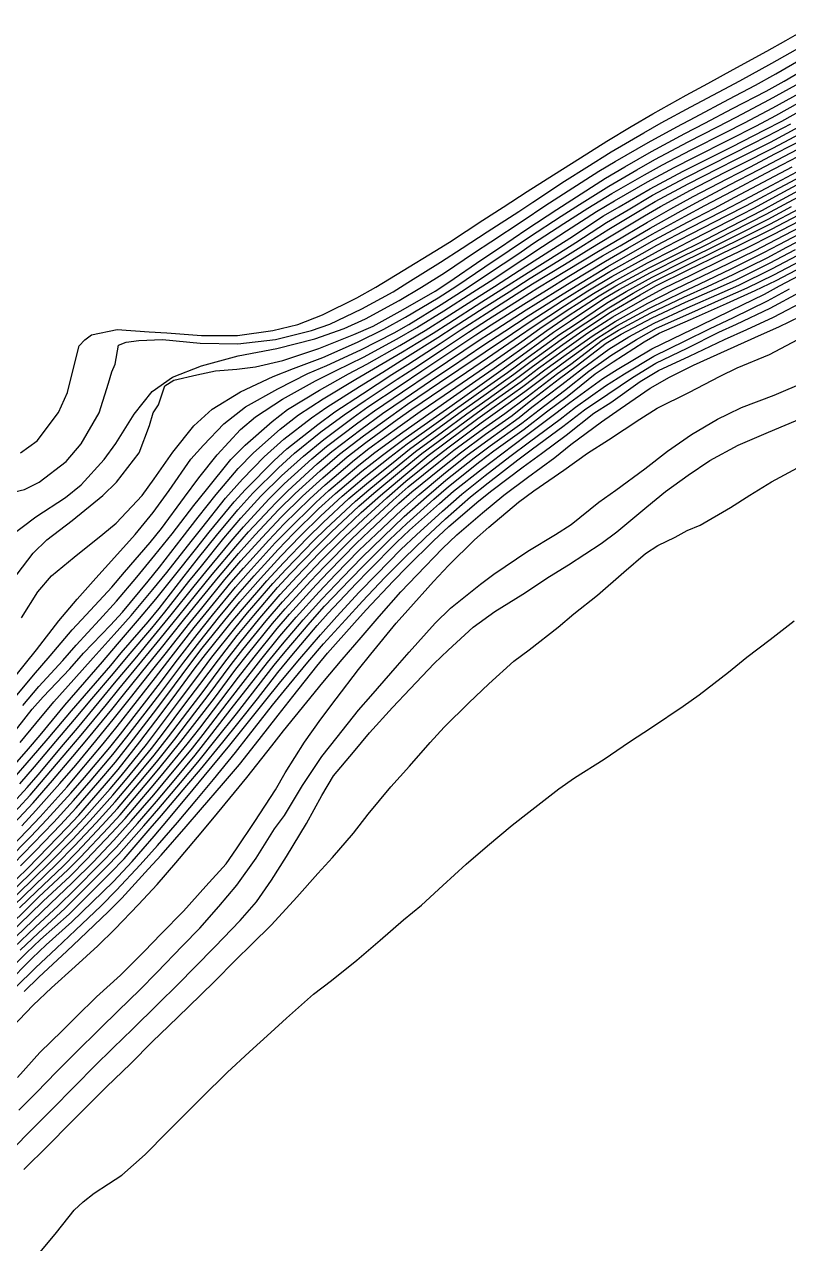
# Model space of a CAD drawing. Header units: feet. Extents: x 333642 to 335017, y 470420 to 471851.
# Drawn here: x 334001.4 to 334094.6, y 471581.2 to 471729.8 of the extents above; entities that cross this region are included whole.
import ezdxf

# ---------------------------------------------------------------- set-up
doc = ezdxf.new("R2010")
doc.units = ezdxf.units.FT
doc.header["$MEASUREMENT"] = 0
doc.layers.add('Contour', color=7, linetype='CONTINUOUS', true_color=0xffffff)

msp = doc.modelspace()

# ---------------------------------------------------------------- linework, layer by layer
at = {"layer": 'Contour', "color": 18, "linetype": 'Continuous', "true_color": 0x000000}
for points, elevation in [([(334000.903346, 471677.600123), (334002.922102, 471679.041883), (334005.521765, 471682.4927), (334006.617807, 471684.952235), (334007.274607, 471687.587376), (334008.064459, 471690.629221), (334008.759729, 471691.363963), (334009.553023, 471691.990945), (334012.696324, 471692.61783), (334016.60644, 471692.326891), (334018.728272, 471692.232775), (334022.969029, 471691.904985), (334027.367712, 471691.885317), (334031.671396, 471692.507909), (334034.729605, 471693.228287), (334037.741421, 471694.415325), (334041.909639, 471696.503576), (334044.223262, 471697.785681), (334047.571904, 471699.806322), (334051.440903, 471702.180846), (334053.201905, 471703.277419), (334057.257485, 471705.935473), (334059.768572, 471707.533735), (334062.696514, 471709.440595), (334066.655531, 471711.967711), (334068.427458, 471713.062819), (334072.409305, 471715.589624), (334075.355166, 471717.358545), (334077.988041, 471718.90608), (334082.058133, 471721.191435), (334084.716815, 471722.619036), (334087.805243, 471724.321271), (334091.881597, 471726.544138), (334094.20929, 471727.833474), (334097.616468, 471729.817195)], -21.5), ([(333997.682479, 471672.269256), (334001.39637, 471673.146983), (334003.165865, 471674.01024), (334006.476343, 471676.551035), (334008.287561, 471678.680614), (334010.507457, 471682.466074), (334011.650729, 471686.076626), (334012.041619, 471687.473079), (334012.436387, 471688.395939), (334012.854916, 471690.718475), (334013.79562, 471691.097852), (334015.319212, 471691.298083), (334018.215221, 471691.420623), (334022.796559, 471690.981715), (334027.39776, 471690.885224), (334031.990571, 471691.404042), (334036.402953, 471692.518358), (334038.61396, 471693.264076), (334042.505521, 471695.129228), (334046.337244, 471697.230833), (334048.145552, 471698.35477), (334052.106381, 471700.842903), (334054.754259, 471702.524989), (334057.813744, 471704.547123), (334061.652359, 471707.006104), (334063.361411, 471708.167514), (334067.22891, 471710.699892), (334069.971247, 471712.428182), (334072.919047, 471714.283326), (334076.893142, 471716.609262), (334079.019776, 471717.814925), (334082.623784, 471719.783431), (334086.683171, 471721.924459), (334088.615667, 471722.953309), (334092.498119, 471725.08776), (334096.309234, 471727.2356)], -21), ([(333999.28387, 471667.139522), (334002.756472, 471669.77809), (334006.380135, 471672.153864), (334008.29221, 471673.692737), (334011.095425, 471676.774867), (334012.527266, 471678.71415), (334014.77685, 471682.316097), (334016.951075, 471685.065323), (334019.453713, 471686.813545), (334022.9826, 471688.217825), (334027.446312, 471689.404445), (334032.166658, 471690.299351), (334036.811578, 471691.493758), (334040.38767, 471692.763093), (334042.970537, 471693.911441), (334047.084012, 471696.160463), (334049.802909, 471697.775219), (334052.581306, 471699.552209), (334056.265623, 471702.006917), (334058.263382, 471703.312681), (334062.1886, 471705.917518), (334064.839195, 471707.694427), (334067.660914, 471709.524988), (334071.421091, 471711.917268), (334073.390345, 471713.095873), (334077.435184, 471715.438911), (334080.918964, 471717.330643), (334083.146375, 471718.509266), (334087.286146, 471720.715717), (334090.537402, 471722.426409), (334092.996334, 471723.787579), (334097.058809, 471726.135741)], -20.5), ([(333999.86553, 471661.936415), (334002.470494, 471665.35936), (334004.104041, 471666.992907), (334007.206898, 471669.361496), (334010.927907, 471672.398628), (334012.626669, 471674.007394), (334015.379474, 471677.589816), (334016.650344, 471680.935493), (334017.075296, 471682.458198), (334017.727642, 471683.431533), (334018.500051, 471685.778841), (334019.581629, 471686.434736), (334022.399272, 471687.090188), (334024.678058, 471687.605417), (334027.301891, 471687.782369), (334029.555554, 471688.091139), (334032.907276, 471688.849765), (334037.282665, 471690.300032), (334041.543135, 471692.035896), (334043.886034, 471693.052637), (334047.561178, 471695.046823), (334051.448457, 471697.303199), (334053.14261, 471698.399981), (334057.152347, 471701.177629), (334059.293343, 471702.572263), (334062.631007, 471704.858291), (334066.297221, 471707.263847), (334068.126, 471708.428736), (334072.216413, 471711.062323), (334074.601402, 471712.465679), (334077.844324, 471714.339407), (334081.897017, 471716.516574), (334084.354338, 471717.776457), (334087.729115, 471719.561058), (334091.799327, 471721.689788), (334094.001834, 471722.881438), (334097.560669, 471724.950626)], -20), ([(334001.047552, 471657.471019), (334003.004049, 471660.641085), (334004.678916, 471662.591667), (334007.459053, 471664.873247), (334010.934635, 471667.665318), (334012.561431, 471669.005261), (334015.742913, 471672.391958), (334017.207667, 471674.422626), (334019.484744, 471677.676128), (334022.024894, 471680.872966), (334024.282348, 471682.923263), (334027.711608, 471685.025532), (334031.69257, 471686.901164), (334034.178874, 471687.879578), (334037.766331, 471689.231507), (334042.014035, 471691.094376), (334045.193646, 471692.655201), (334047.850133, 471694.12111), (334051.833212, 471696.493565), (334054.11643, 471697.969431), (334057.524542, 471700.280794), (334060.488944, 471702.247352), (334062.954527, 471703.937957), (334066.833772, 471706.44313), (334069.057913, 471707.854022), (334072.638116, 471710.11354), (334076.041315, 471712.087832), (334078.24222, 471713.350658), (334082.321892, 471715.511625), (334085.888763, 471717.321311), (334088.143661, 471718.497207), (334092.238654, 471720.662778), (334095.481302, 471722.432833)], -19.5), ([(333998.461197, 471648.08319), (334001.523624, 471651.928969), (334002.877854, 471653.603648), (334005.582675, 471657.104753), (334007.824163, 471659.777189), (334010.073504, 471662.302983), (334012.381835, 471664.834532), (334014.883633, 471667.649529), (334017.097128, 471670.323521), (334019.020836, 471673.005455), (334021.685483, 471676.830317), (334023.217019, 471678.524871), (334025.71714, 471681.139319), (334028.349841, 471683.18287), (334032.26822, 471685.380032), (334035.941588, 471687.247975), (334038.240616, 471688.236838), (334042.385832, 471690.156986), (334046.463654, 471692.228651), (334048.265804, 471693.257267), (334052.211076, 471695.664066), (334055.119811, 471697.556128), (334057.851968, 471699.378053), (334061.65881, 471701.908463), (334063.313189, 471703.05324), (334067.151738, 471705.529286), (334070.092232, 471707.408641), (334072.983849, 471709.189374), (334076.969635, 471711.475669), (334079.183422, 471712.718889), (334082.693333, 471714.542943), (334086.841658, 471716.637937), (334089.163979, 471717.823563), (334092.62262, 471719.657785), (334096.688815, 471721.889117)], -19), ([(333999.894459, 471647.359531), (334002.489941, 471650.515166), (334004.510928, 471652.847232), (334007.216824, 471656.009231), (334008.900442, 471657.852979), (334012.028155, 471661.222239), (334013.590563, 471663.054464), (334016.718014, 471666.661008), (334018.087948, 471668.358235), (334020.911925, 471672.190468), (334022.657473, 471674.568119), (334024.887857, 471677.367021), (334027.737139, 471680.430198), (334029.561604, 471681.976192), (334032.835207, 471684.135221), (334036.880129, 471686.373762), (334039.401733, 471687.62868), (334042.71009, 471689.274458), (334046.814753, 471691.474721), (334049.227041, 471692.878887), (334052.499515, 471694.893661), (334056.074553, 471697.191493), (334058.178333, 471698.537863), (334062.158721, 471701.151705), (334064.564292, 471702.74905), (334067.485851, 471704.639437), (334071.116743, 471706.99243), (334073.33192, 471708.308665), (334077.370389, 471710.63186), (334080.617222, 471712.385309), (334083.084647, 471713.637281), (334087.274248, 471715.765402), (334090.629081, 471717.458779), (334093.00971, 471718.729582), (334097.124116, 471721.01858)], -18.5), ([(334001.206671, 471646.794384), (334003.157259, 471649.106967), (334006.05572, 471652.268079), (334007.699219, 471654.158798), (334010.535322, 471657.248824), (334012.611394, 471659.532836), (334015.070762, 471662.449942), (334017.300776, 471665.120072), (334019.398463, 471667.735037), (334022.048885, 471671.162036), (334023.586631, 471673.069217), (334026.557789, 471676.777558), (334028.29935, 471678.537192), (334031.572187, 471681.431679), (334033.453504, 471682.88937), (334037.375986, 471685.230937), (334040.906203, 471687.2351), (334043.112081, 471688.414472), (334047.157024, 471690.688767), (334050.232758, 471692.523747), (334052.792951, 471694.135778), (334056.82097, 471696.701062), (334058.687597, 471697.85986), (334062.534321, 471700.350637), (334065.894011, 471702.480753), (334067.889623, 471703.768723), (334071.980783, 471706.468854), (334073.877769, 471707.567127), (334077.686303, 471709.783733), (334081.683439, 471711.907526), (334083.745304, 471712.932671), (334087.619644, 471714.91281), (334091.672327, 471716.948739), (334093.715333, 471718.036965), (334097.496981, 471720.145602)], -18), ([(333998.853912, 471638.017925), (334001.87775, 471641.53571), (334003.298556, 471643.18447), (334006.326054, 471646.83591), (334007.93909, 471648.713782), (334010.897177, 471652.114079), (334012.742386, 471654.282526), (334015.435416, 471657.386411), (334017.419132, 471659.768772), (334019.675306, 471662.595992), (334022.224029, 471665.83016), (334023.921711, 471667.920244), (334026.948914, 471671.642421), (334028.349159, 471673.143164), (334031.834176, 471676.665073), (334033.376929, 471678.071304), (334037.15829, 471681.041186), (334039.24121, 471682.592066), (334042.589315, 471684.801693), (334046.190852, 471687.128542), (334048.130526, 471688.378065), (334052.075212, 471690.921364), (334054.649063, 471692.623198), (334057.680388, 471694.581748), (334061.354295, 471696.927044), (334063.309916, 471698.178465), (334067.217297, 471700.546532), (334070.452884, 471702.554383), (334072.938346, 471704.047668), (334076.969403, 471706.473955), (334078.92394, 471707.614571), (334082.596877, 471709.600117), (334086.723739, 471711.745238), (334088.847296, 471712.806927), (334092.612649, 471714.737297), (334096.689673, 471716.866084)], -16.5), ([(333999.575723, 471642.820316), (334002.330778, 471646.332569), (334003.660552, 471647.868675), (334006.909265, 471651.264193), (334008.599971, 471653.163741), (334011.861139, 471656.582017), (334013.323294, 471658.178084), (334016.481028, 471661.945308), (334017.850892, 471663.642484), (334020.621007, 471667.233298), (334022.582101, 471669.749611), (334024.778032, 471672.515035), (334027.453837, 471675.701901), (334029.307162, 471677.580634), (334032.551447, 471680.478104), (334034.804713, 471682.223849), (334037.810532, 471684.168855), (334041.807583, 471686.587263), (334043.942123, 471687.818107), (334047.48014, 471689.89505), (334051.22334, 471692.200453), (334053.115641, 471693.417858), (334057.142686, 471695.996527), (334059.593012, 471697.527612), (334062.803931, 471699.590752), (334066.636252, 471701.961349), (334068.613667, 471703.225111), (334072.357374, 471705.656597), (334074.998001, 471707.226481), (334077.979899, 471708.985886), (334082.020571, 471711.155397), (334084.847311, 471712.589245), (334087.892625, 471714.136917), (334092.021299, 471716.224746), (334094.807892, 471717.693302)], -17.5), ([(334000.856094, 471642.270832), (334002.785135, 471644.613141), (334004.963145, 471647.226326), (334007.395492, 471649.957135), (334009.748072, 471652.604472), (334012.31078, 471655.442198), (334014.396351, 471657.773909), (334017.05758, 471660.921386), (334018.733857, 471662.996524), (334021.720127, 471666.805031), (334023.033196, 471668.432623), (334025.90403, 471672.066269), (334027.962509, 471674.37355), (334030.619864, 471677.09469), (334033.007425, 471679.250032), (334036.397351, 471681.851974), (334038.269079, 471683.175661), (334042.223899, 471685.689296), (334045.076871, 471687.447742), (334047.785173, 471689.118573), (334051.775291, 471691.64034), (334053.778332, 471692.943809), (334057.420146, 471695.290564), (334060.482163, 471697.229605), (334063.046634, 471698.874841), (334066.942206, 471701.262306), (334069.5284, 471702.896789), (334072.652342, 471704.852131), (334076.092666, 471706.921452), (334078.296539, 471708.219157), (334082.314177, 471710.380406), (334085.954837, 471712.250077), (334088.204371, 471713.379571), (334092.328448, 471715.47901), (334095.901237, 471717.352228)], -17), ([(333999.85489, 471637.650219), (334002.26797, 471640.435142), (334004.284894, 471642.779244), (334007.126984, 471646.142165), (334008.701455, 471647.974203), (334011.920879, 471651.667954), (334013.196101, 471653.198987), (334016.45978, 471656.994141), (334017.81312, 471658.633525), (334020.592011, 471662.210886), (334022.62428, 471664.784369), (334024.821419, 471667.539821), (334027.405015, 471670.666496), (334029.250601, 471672.663556), (334032.348775, 471675.764802), (334034.330949, 471677.569908), (334037.540842, 471680.136581), (334040.362698, 471682.239473), (334042.91856, 471683.981309), (334046.845954, 471686.566345), (334048.854806, 471687.891079), (334052.361148, 471690.187426), (334055.537269, 471692.309602), (334057.96857, 471693.876012), (334061.960465, 471696.426252), (334063.972269, 471697.6922), (334067.48355, 471699.815359), (334071.371594, 471702.17036), (334073.249518, 471703.258465), (334077.359041, 471705.708704), (334080.193854, 471707.33069), (334082.923734, 471708.829818), (334087.049355, 471711.012476), (334089.891271, 471712.465015), (334092.892458, 471714.019148), (334097.008233, 471716.165276)], -16), ([(334000.829897, 471637.271613), (334002.613358, 471639.336263), (334005.215613, 471642.401647), (334007.486485, 471645.094307), (334009.591913, 471647.597347), (334012.25942, 471650.719564), (334014.035363, 471652.834466), (334016.921492, 471656.228084), (334018.509257, 471658.159135), (334021.442331, 471661.89804), (334022.974871, 471663.788543), (334025.711114, 471667.195236), (334027.762926, 471669.618956), (334030.226642, 471672.295273), (334032.725436, 471674.774238), (334035.390256, 471677.201835), (334037.884142, 471679.238951), (334041.457061, 471681.906161), (334043.2707, 471683.187506), (334047.182591, 471685.808383), (334049.843438, 471687.588463), (334052.642737, 471689.447748), (334056.4146, 471691.983843), (334058.284709, 471693.180388), (334062.272454, 471695.730201), (334065.024166, 471697.441177), (334067.775783, 471699.124167), (334071.873964, 471701.592311), (334074.025177, 471702.84183), (334077.671546, 471704.967264), (334081.442317, 471707.073007), (334083.313144, 471708.106305), (334087.353574, 471710.259109), (334090.947696, 471712.13586), (334093.203479, 471713.318152), (334097.287319, 471715.441912)], -15.5), ([(333998.325262, 471633.113484), (334001.705949, 471636.79663), (334003.059871, 471638.367654), (334006.138362, 471642.030362), (334007.846789, 471644.04752), (334010.484464, 471647.248462), (334012.578166, 471649.75848), (334014.870794, 471652.506208), (334017.253669, 471655.359366), (334019.280528, 471657.83547), (334022.068583, 471661.340783), (334023.504981, 471663.080295), (334026.579948, 471666.846296), (334028.109175, 471668.595853), (334031.193217, 471671.940422), (334033.070461, 471673.798421), (334036.418187, 471676.845326), (334038.222479, 471678.361749), (334042.049165, 471681.249645), (334044.066513, 471682.707711), (334047.493167, 471685.036348), (334050.840662, 471687.293306), (334052.965285, 471688.71598), (334056.964502, 471691.404946), (334058.995636, 471692.717618), (334062.554031, 471695.013164), (334066.07682, 471697.201137), (334068.110571, 471698.463552), (334072.212491, 471700.95647), (334074.948691, 471702.53882), (334077.932424, 471704.24437), (334081.94459, 471706.449214), (334084.340744, 471707.7394), (334087.655415, 471709.50132), (334091.787824, 471711.690945), (334093.812902, 471712.755075), (334097.560892, 471714.709143)], -15), ([(333999.232578, 471632.781985), (334002.077748, 471635.876467), (334003.933687, 471638.011813), (334006.93465, 471641.559701), (334008.307476, 471643.177531), (334011.374859, 471646.925161), (334012.914803, 471648.805834), (334015.69905, 471652.188385), (334017.581069, 471654.489932), (334020.038329, 471657.521063), (334022.392598, 471660.455), (334024.292843, 471662.753694), (334027.154079, 471666.19736), (334028.714026, 471667.950761), (334032.022646, 471671.504113), (334033.505822, 471672.968937), (334037.092877, 471676.240401), (334038.868339, 471677.754156), (334042.398244, 471680.444925), (334045.059234, 471682.387672), (334047.793122, 471684.274391), (334051.682847, 471686.896632), (334053.434939, 471688.075192), (334057.282954, 471690.662518), (334059.950209, 471692.421952), (334062.804489, 471694.303714), (334066.734203, 471696.776219), (334068.635744, 471697.964161), (334072.503543, 471700.320152), (334075.850749, 471702.233797), (334078.188331, 471703.545234), (334082.24265, 471705.729571), (334085.505477, 471707.435034), (334087.995267, 471708.744458), (334092.161969, 471710.968255), (334094.999762, 471712.461896)], -14.5), ([(334000.147829, 471632.45332), (334002.431449, 471634.931416), (334004.82394, 471637.66154), (334007.299879, 471640.566179), (334009.202684, 471642.841546), (334012.043007, 471646.329099), (334013.464707, 471648.091289), (334016.532047, 471651.881377), (334017.933742, 471653.630608), (334020.792841, 471657.205389), (334022.6952, 471659.562791), (334025.060431, 471662.442979), (334027.478347, 471665.310868), (334029.537172, 471667.614598), (334032.375672, 471670.636977), (334034.394394, 471672.632919), (334037.432028, 471675.396919), (334039.795398, 471677.415137), (334042.713035, 471679.659807), (334046.037695, 471682.078629), (334048.098692, 471683.531869), (334051.989258, 471686.152974), (334054.340138, 471687.746209), (334057.560913, 471689.912561), (334060.885671, 471692.150727), (334063.053918, 471693.622738), (334066.982371, 471696.148965), (334069.334743, 471697.6334), (334072.743367, 471699.689258), (334076.694524, 471701.905925), (334078.470607, 471702.890154), (334082.493772, 471704.999954), (334086.574876, 471707.088197), (334088.435956, 471708.049418), (334092.48909, 471710.228478), (334096.186553, 471712.179167)], -14), ([(333998.442426, 471628.156971), (334001.821381, 471631.649692), (334003.2909, 471633.218927), (334006.585512, 471636.900087), (334007.994328, 471638.532413), (334011.003593, 471642.139245), (334012.687241, 471644.228681), (334015.167074, 471647.405675), (334017.357241, 471650.211482), (334019.283046, 471652.710787), (334022.088628, 471656.305853), (334023.527178, 471658.083847), (334026.603205, 471661.838818), (334028.100724, 471663.548631), (334031.195789, 471666.970845), (334033.021068, 471668.883733), (334036.186106, 471671.999285), (334038.050221, 471673.703878), (334041.637366, 471676.757482), (334043.355952, 471678.10387), (334047.205887, 471680.895196), (334049.64228, 471682.627126), (334052.570954, 471684.620203), (334056.181143, 471687.12122), (334058.133766, 471688.442364), (334062.04273, 471691.183036), (334064.222337, 471692.731219), (334067.441005, 471694.894012), (334070.76127, 471697.031291), (334073.258203, 471698.497539), (334077.341188, 471700.735198), (334080.70781, 471702.475908), (334083.054175, 471703.669415), (334087.243954, 471705.828155), (334090.39736, 471707.455494), (334092.987146, 471708.8617), (334097.079353, 471711.058815)], -13), ([(333999.256903, 471627.855843), (334002.152315, 471630.820541), (334004.12293, 471632.905194), (334007.062327, 471636.129522), (334008.704331, 471638.022746), (334011.81284, 471641.698002), (334013.095329, 471643.307269), (334016.010965, 471647.090497), (334017.680827, 471649.239762), (334020.047661, 471652.382423), (334022.42968, 471655.46893), (334024.304633, 471657.791171), (334027.107305, 471661.212136), (334028.66137, 471662.964798), (334031.975586, 471666.612042), (334033.363159, 471668.066797), (334036.923536, 471671.557616), (334038.487367, 471672.989971), (334042.172226, 471676.111587), (334044.103175, 471677.636411), (334047.527405, 471680.131876), (334050.687375, 471682.357199), (334052.882422, 471683.87626), (334056.840983, 471686.664549), (334058.666548, 471687.912792), (334062.318524, 471690.526472), (334065.060452, 471692.500228), (334067.681701, 471694.281365), (334071.439026, 471696.740333), (334073.49601, 471697.93778), (334077.555694, 471700.13992), (334081.548164, 471702.151026), (334083.529055, 471703.126923), (334087.53074, 471705.189165), (334091.36915, 471707.165038), (334093.275105, 471708.212592), (334097.338461, 471710.414447)], -12.5), ([(334001.063103, 471632.120533), (334002.794043, 471633.988569), (334005.711721, 471637.289441), (334007.645194, 471639.542085), (334010.104784, 471642.497624), (334012.366067, 471645.286192), (334014.317311, 471647.742343), (334017.04746, 471651.184854), (334018.525396, 471653.060198), (334021.538913, 471656.878956), (334022.997384, 471658.678947), (334025.833348, 471662.142274), (334027.786136, 471664.419638), (334030.368566, 471667.291384), (334032.700454, 471669.755453), (334035.29653, 471672.318054), (334037.749267, 471674.547051), (334040.726304, 471677.091887), (334043.023661, 471678.874623), (334046.848974, 471681.65308), (334048.604197, 471682.913792), (334052.280758, 471685.391826), (334055.264986, 471687.430816), (334057.839716, 471689.165785), (334061.741558, 471691.837548), (334063.396971, 471692.995432), (334067.216543, 471695.516797), (334070.058268, 471697.324234), (334073.006133, 471699.080825), (334077.055819, 471701.33141), (334079.584253, 471702.688592), (334082.752058, 471704.328432), (334086.926753, 471706.467098), (334089.409143, 471707.745709), (334092.737391, 471709.536313), (334096.799028, 471711.68876)], -13.5), ([(334000.08523, 471627.554971), (334002.458619, 471629.971973), (334004.953208, 471632.592466), (334007.37291, 471635.229772), (334009.527938, 471637.709484), (334012.159715, 471640.810173), (334013.884771, 471642.984642), (334016.796732, 471646.765129), (334018.029601, 471648.336642), (334020.812124, 471652.081026), (334022.757476, 471654.620224), (334025.06411, 471657.49623), (334027.388899, 471660.323151), (334029.414548, 471662.620556), (334032.331565, 471665.819783), (334034.18621, 471667.76145), (334037.234498, 471670.750186), (334039.300369, 471672.648455), (334042.515892, 471675.345109), (334045.036327, 471677.327056), (334047.813995, 471679.395128), (334051.605975, 471682.045637), (334053.269384, 471683.216651), (334057.176257, 471686.022644), (334059.489316, 471687.63616), (334062.573247, 471689.885796), (334065.893955, 471692.284023), (334067.955843, 471693.682575), (334072.020221, 471696.393283), (334073.884166, 471697.489985), (334077.717215, 471699.571338), (334081.75747, 471701.606869), (334084.266709, 471702.82644), (334087.746555, 471704.595165), (334091.810519, 471706.668104), (334094.017309, 471707.86776), (334097.579348, 471709.783894)], -12), ([(334000.912797, 471627.241421), (334002.763878, 471629.122321), (334005.787246, 471632.274071), (334007.681212, 471634.321824), (334010.343592, 471637.387069), (334012.475948, 471639.907636), (334014.671959, 471642.686379), (334017.105099, 471645.868961), (334018.764941, 471648.029326), (334021.54755, 471651.788669), (334023.072563, 471653.78864), (334025.83137, 471657.217587), (334027.663882, 471659.42945), (334030.178322, 471662.298706), (334032.659113, 471665.010449), (334035.025833, 471667.474899), (334037.528024, 471669.929205), (334040.127346, 471672.329737), (334042.809631, 471674.58513), (334045.927511, 471677.062634), (334048.049288, 471678.704115), (334051.867365, 471681.425562), (334053.945398, 471682.907926), (334057.436151, 471685.408183), (334060.277532, 471687.40522), (334062.807596, 471689.267877), (334066.636292, 471691.999515), (334068.315605, 471693.129029), (334072.361862, 471695.843205), (334074.757287, 471697.268322), (334077.916646, 471699.008981), (334081.955122, 471701.041431), (334085.015884, 471702.537233), (334087.959379, 471704.011634), (334092.062527, 471706.082139), (334094.910029, 471707.611423)], -11.5), ([(333998.124728, 471623.482691), (334001.704332, 471626.883487), (334003.103613, 471628.311056), (334006.603299, 471631.927954), (334008.009924, 471633.432741), (334011.154275, 471637.05665), (334012.799244, 471639.005408), (334015.459618, 471642.380675), (334017.406635, 471644.944988), (334019.52326, 471647.748423), (334022.214417, 471651.393637), (334023.457049, 471653.031586), (334026.590191, 471656.912825), (334027.957536, 471658.55182), (334030.939225, 471661.983443), (334032.976389, 471664.202805), (334035.860519, 471667.185351), (334037.825572, 471669.114751), (334040.948785, 471672.01613), (334043.094934, 471673.827553), (334046.792176, 471676.791385), (334048.325663, 471678.031391), (334052.127634, 471680.792878), (334054.640832, 471682.615603), (334057.67076, 471684.786571), (334061.035627, 471687.180897), (334063.01142, 471688.664439), (334066.838214, 471691.401592), (334068.890576, 471692.814839), (334072.622956, 471695.289146), (334075.612697, 471697.062936), (334078.130046, 471698.479999), (334082.139489, 471700.46511), (334085.764557, 471702.247817), (334088.183622, 471703.438593), (334092.282493, 471705.482417), (334095.801236, 471707.349124)], -11), ([(333998.643225, 471622.969531), (334002.019035, 471626.204376), (334003.851953, 471628.04494), (334006.962745, 471631.223747), (334008.684775, 471633.062052), (334011.859025, 471636.653865), (334013.200316, 471638.244409), (334016.250482, 471642.058667), (334017.735283, 471643.998286), (334020.300771, 471647.424654), (334022.507371, 471650.374644), (334024.242037, 471652.675028), (334027.021242, 471656.198839), (334028.596655, 471658.081889), (334031.686489, 471661.688905), (334033.287133, 471663.424323), (334036.679356, 471666.895295), (334038.113834, 471668.317202), (334041.730222, 471671.710045), (334043.369531, 471673.103606), (334047.075639, 471676.131785), (334049.075257, 471677.756269), (334052.367035, 471680.172332), (334055.32692, 471682.346012), (334057.905547, 471684.184308), (334061.701962, 471686.8874), (334063.325451, 471688.131575), (334067.039651, 471690.795459), (334069.475329, 471692.517875), (334072.857335, 471694.73301), (334076.45185, 471696.846056), (334078.374126, 471697.965936), (334082.320747, 471699.883682), (334086.4998, 471701.949361), (334088.429929, 471702.881364), (334092.484038, 471704.875381), (334096.58474, 471707.024409)], -10.5), ([(333999.354696, 471622.681343), (334002.309205, 471625.522171), (334004.597472, 471627.779601), (334007.234349, 471630.462565), (334009.410442, 471632.783256), (334012.170639, 471635.865423), (334013.928277, 471637.947432), (334016.868155, 471641.564245), (334018.20404, 471643.291853), (334021.076453, 471647.107146), (334022.777849, 471649.347991), (334025.031708, 471652.359759), (334027.342463, 471655.343531), (334029.338477, 471657.755917), (334032.256449, 471661.184811), (334033.774548, 471662.831011), (334037.023853, 471666.163162), (334038.837876, 471667.962171), (334042.165761, 471671.082179), (334043.991688, 471672.667894), (334047.354837, 471675.473278), (334049.848165, 471677.500191), (334052.605799, 471679.559321), (334056.007845, 471682.074542), (334058.14035, 471683.588958), (334061.945791, 471686.301971), (334064.076465, 471687.920703), (334067.238123, 471690.193908), (334070.092305, 471692.215325), (334073.134644, 471694.172356), (334077.043665, 471696.40549), (334079.342154, 471697.685206), (334082.617036, 471699.258982), (334086.907456, 471701.355793), (334089.373506, 471702.552149), (334092.740375, 471704.232), (334096.888745, 471706.401911)], -10), ([(334000.077657, 471622.405492), (334002.586185, 471624.829824), (334005.351847, 471627.51151), (334007.499923, 471629.69069), (334010.137094, 471632.500652), (334012.457056, 471635.066204), (334014.662602, 471637.675493), (334017.190077, 471640.743517), (334018.949017, 471642.988701), (334021.825324, 471646.763021), (334023.05169, 471648.351265), (334025.821903, 471652.068807), (334027.680515, 471654.474098), (334030.106409, 471657.428652), (334032.570001, 471660.319813), (334034.598821, 471662.520556), (334037.332495, 471665.358967), (334039.631318, 471667.647268), (334042.454144, 471670.304197), (334044.778878, 471672.377238), (334047.629612, 471674.806582), (334050.624266, 471677.255153), (334052.856013, 471678.954386), (334056.6721, 471681.792523), (334058.382259, 471683.005882), (334062.161532, 471685.700912), (334064.843858, 471687.724405), (334067.444798, 471689.59519), (334070.706907, 471691.90606), (334073.400395, 471693.608807), (334077.390284, 471695.825484), (334080.733231, 471697.533723), (334083.019194, 471698.633304), (334087.244202, 471700.686935), (334090.46659, 471702.270705), (334093.035051, 471703.594917), (334097.164267, 471705.748875)], -9.5), ([(334000.799169, 471622.129373), (334002.861878, 471624.13874), (334006.099993, 471627.22538), (334007.77544, 471628.924591), (334010.864261, 471632.213073), (334012.742826, 471634.264167), (334015.392614, 471637.382935), (334017.488325, 471639.911324), (334019.705779, 471642.705445), (334022.167755, 471645.90437), (334023.770057, 471648.001287), (334026.600661, 471651.799891), (334028.027508, 471653.633811), (334030.872886, 471657.127284), (334032.860833, 471659.445045), (334035.433792, 471662.231647), (334037.639328, 471664.550202), (334040.430318, 471667.343702), (334042.735205, 471669.518869), (334045.568428, 471672.107167), (334047.902523, 471674.130143), (334051.407358, 471676.988515), (334053.153662, 471678.338871), (334057.067838, 471681.232613), (334059.081666, 471682.662172), (334062.397874, 471685.07092), (334065.63036, 471687.511433), (334067.691182, 471688.997136), (334071.280208, 471691.608142), (334073.624136, 471693.067277), (334077.614485, 471695.236619), (334081.5697, 471697.166809), (334083.726233, 471698.176098), (334087.541862, 471700.009017), (334091.542462, 471702.001448), (334093.385513, 471702.978936), (334097.426231, 471705.084419)], -9), ([(333998.091351, 471618.56735), (334001.50593, 471621.841116), (334003.147449, 471623.46078), (334006.676969, 471626.772692), (334008.21058, 471628.328057), (334011.577259, 471631.905572), (334013.042773, 471633.477471), (334016.124268, 471637.082015), (334017.784829, 471639.079358), (334020.457177, 471642.404138), (334022.464857, 471644.981148), (334024.540517, 471647.711783), (334027.155596, 471651.209137), (334028.589221, 471653.035165), (334031.628432, 471656.801496), (334033.156651, 471658.576942), (334036.267141, 471661.950279), (334037.962455, 471663.755185), (334041.21728, 471667.033991), (334043.015949, 471668.734271), (334046.348786, 471671.831737), (334048.188212, 471673.447422), (334051.905882, 471676.463701), (334053.739401, 471677.902017), (334057.352811, 471680.553914), (334059.959796, 471682.404275), (334062.66409, 471684.436465), (334066.384498, 471687.269351), (334067.993053, 471688.41932), (334071.827131, 471691.326384), (334073.832736, 471692.549911), (334077.769974, 471694.648487), (334081.796052, 471696.57421), (334084.674486, 471697.866657), (334087.798521, 471699.324321), (334091.945288, 471701.379407), (334094.358015, 471702.654344), (334097.698862, 471704.4043)], -8.5), ([(333998.551742, 471617.981272), (334002.064748, 471621.356512), (334003.68697, 471622.951089), (334006.949674, 471626.007123), (334008.965331, 471628.038827), (334011.992612, 471631.233566), (334013.658816, 471633.035429), (334016.847256, 471636.747011), (334018.114701, 471638.276776), (334021.210926, 471642.082684), (334022.762595, 471644.048984), (334025.316044, 471647.400645), (334027.466054, 471650.238694), (334029.391481, 471652.69988), (334032.201553, 471656.200636), (334033.690667, 471657.927817), (334036.974185, 471661.513879), (334038.449397, 471663.094302), (334041.884003, 471666.587273), (334043.430636, 471668.055348), (334047.033695, 471671.442334), (334048.607461, 471672.840806), (334052.187631, 471675.741309), (334054.547614, 471677.607256), (334057.61968, 471679.850788), (334060.833617, 471682.149821), (334062.93994, 471683.801137), (334066.620192, 471686.648199), (334068.652598, 471688.170886), (334072.319591, 471690.97639), (334074.146976, 471692.073243), (334077.929551, 471694.068092), (334081.98021, 471695.950338), (334085.610481, 471697.538688), (334088.074592, 471698.65072), (334092.235555, 471700.698692), (334095.408203, 471702.372545)], -8), ([(333999.322872, 471617.639558), (334002.412449, 471620.600928), (334004.579207, 471622.673935), (334007.248526, 471625.216376), (334009.751175, 471627.723153), (334012.29643, 471630.393362), (334014.418016, 471632.738654), (334017.170702, 471635.922637), (334018.870511, 471637.964187), (334021.864037, 471641.615469), (334023.188036, 471643.281195), (334026.104425, 471647.081456), (334027.777162, 471649.254044), (334030.201739, 471652.369284), (334032.530329, 471655.245509), (334034.533576, 471657.566196), (334037.325942, 471660.646561), (334039.312419, 471662.757245), (334042.213438, 471665.718342), (334044.259685, 471667.700015), (334047.379022, 471670.637105), (334049.496074, 471672.531085), (334052.491086, 471675.000155), (334055.38139, 471677.303108), (334057.894194, 471679.151451), (334061.687533, 471681.888288), (334063.252503, 471683.146247), (334066.914897, 471685.94389), (334069.418398, 471687.873944), (334072.622074, 471690.217414), (334075.084926, 471691.739217), (334078.168138, 471693.416666), (334082.178734, 471695.250646), (334086.457573, 471697.155497), (334088.48464, 471698.045316), (334092.499531, 471700.005131), (334096.4431, 471702.08773)], -7.5), ([(333998.215805, 471613.241994), (334001.650956, 471616.650777), (334003.362112, 471618.280086), (334006.833258, 471621.382179), (334008.670202, 471623.209521), (334011.865737, 471626.387309), (334013.555168, 471628.125025), (334016.72515, 471631.795611), (334018.110661, 471633.390688), (334021.20466, 471637.041952), (334022.833849, 471639.001723), (334025.589841, 471642.349652), (334027.553207, 471644.791646), (334029.786788, 471647.62459), (334032.291383, 471650.832636), (334033.982212, 471652.875174), (334037.078847, 471656.530285), (334038.403463, 471658.046871), (334041.815851, 471661.653334), (334043.317417, 471663.200182), (334046.772509, 471666.692677), (334048.34507, 471668.159424), (334051.9734, 471671.419589), (334053.695699, 471672.910593), (334057.235857, 471675.69703), (334059.580153, 471677.479207), (334062.604832, 471679.746619), (334066.008046, 471682.289415), (334067.880641, 471683.743092), (334071.888906, 471686.657744), (334073.667622, 471687.757206), (334077.881752, 471690.256724), (334081.647796, 471692.101481), (334083.751994, 471693.12708), (334087.497619, 471694.93378), (334091.630111, 471696.94591), (334093.444512, 471697.937172), (334097.389982, 471700.011417)], -6), ([(334000.105466, 471617.317422), (334002.731734, 471619.832617), (334005.483289, 471622.401871), (334007.555865, 471624.419686), (334010.547877, 471627.409042), (334012.596536, 471629.539334), (334015.178353, 471632.437144), (334017.474445, 471635.078869), (334019.64666, 471637.67549), (334022.195513, 471640.763035), (334023.970146, 471642.980555), (334026.87937, 471646.739305), (334028.100863, 471648.296639), (334031.02087, 471652.055363), (334032.846394, 471654.287119), (334035.385503, 471657.227683), (334037.657106, 471659.763547), (334040.191474, 471662.439974), (334042.528101, 471664.832439), (334045.104461, 471667.370609), (334047.699855, 471669.816818), (334050.396016, 471672.247537), (334052.780215, 471674.251413), (334056.21395, 471676.984864), (334058.183799, 471678.442272), (334062.018352, 471681.217674), (334064.124704, 471682.850201), (334067.218628, 471685.21077), (334070.1996, 471687.560754), (334072.898517, 471689.449552), (334076.016558, 471691.428428), (334078.439258, 471692.783558), (334082.37748, 471694.541264), (334086.738725, 471696.492745), (334089.494893, 471697.726224), (334092.761869, 471699.295308), (334096.857536, 471701.458688)], -7), ([(334000.882917, 471616.998473), (334003.041239, 471619.06795), (334006.372628, 471622.110601), (334007.892913, 471623.636044), (334011.337851, 471627.07844), (334012.91272, 471628.692678), (334015.936456, 471632.131594), (334017.775692, 471634.233065), (334020.420098, 471637.36266), (334022.516388, 471639.882183), (334024.78206, 471642.681662), (334027.224797, 471645.792296), (334028.917248, 471647.952776), (334031.836126, 471651.720928), (334033.186749, 471653.349407), (334036.241679, 471656.913895), (334037.990087, 471658.88872), (334041.062342, 471662.117205), (334042.852301, 471663.953969), (334045.943859, 471667.046457), (334048.015544, 471668.996132), (334051.287708, 471671.959899), (334053.092465, 471673.504511), (334056.917214, 471676.545422), (334058.625293, 471677.823486), (334062.297016, 471680.49953), (334065.056663, 471682.581146), (334067.54234, 471684.478496), (334070.972035, 471687.233531), (334073.145805, 471688.675887), (334076.939942, 471691.138646), (334078.754781, 471692.1857), (334082.580286, 471693.837149), (334086.965866, 471695.802558), (334090.495953, 471697.398289), (334093.05144, 471698.595923), (334097.13095, 471700.743345)], -6.5), ([(333999.206903, 471612.852221), (334002.332162, 471615.989268), (334004.042586, 471617.61085), (334007.183156, 471620.438135), (334009.661404, 471622.831377), (334012.225609, 471625.3513), (334014.519273, 471627.767325), (334017.210671, 471630.87974), (334018.956672, 471632.93462), (334021.972347, 471636.556121), (334023.308816, 471638.184693), (334026.430437, 471641.978634), (334027.890955, 471643.784212), (334030.662966, 471647.259236), (334032.665066, 471649.740609), (334034.951469, 471652.482408), (334037.486214, 471655.431237), (334039.455896, 471657.639637), (334042.216847, 471660.606554), (334044.305998, 471662.784109), (334047.296616, 471665.818975), (334049.191082, 471667.621182), (334052.361255, 471670.504224), (334054.726055, 471672.558435), (334057.569607, 471674.818401), (334060.57237, 471677.1308), (334062.957613, 471678.930372), (334066.716659, 471681.715038), (334068.563745, 471683.158071), (334072.212183, 471685.752766), (334074.546814, 471687.244828), (334078.124536, 471689.380671), (334081.94872, 471691.248349), (334084.908128, 471692.702694), (334087.833704, 471694.100439), (334091.988916, 471696.110469), (334094.660709, 471697.57831)], -5.5), ([(334000.29642, 471612.41797), (334002.745829, 471614.837124), (334005.293103, 471617.231995), (334007.608426, 471619.412011), (334010.724779, 471622.388639), (334012.626951, 471624.278326), (334015.514362, 471627.365591), (334017.629237, 471629.727845), (334020.028614, 471632.527395), (334022.424209, 471635.346456), (334024.450724, 471637.79968), (334027.100852, 471641.066539), (334028.713429, 471643.083548), (334031.624348, 471646.832344), (334033.075776, 471648.627862), (334035.947166, 471652.088545), (334037.85587, 471654.315027), (334040.527428, 471657.25634), (334042.617065, 471659.527916), (334045.328319, 471662.383615), (334047.67063, 471664.748056), (334050.226454, 471667.236792), (334052.742549, 471669.564073), (334055.769896, 471672.214752), (334057.907076, 471673.927308), (334061.559349, 471676.755717), (334063.338438, 471678.09505), (334067.040715, 471680.789523), (334069.664684, 471682.819549), (334072.509422, 471684.758766), (334075.516773, 471686.771767), (334078.385039, 471688.516506), (334082.194266, 471690.365355), (334086.059291, 471692.282966), (334088.208159, 471693.289188), (334092.299494, 471695.21307), (334095.930677, 471697.169497)], -5), ([(334001.360406, 471611.953986), (334003.130823, 471613.667987), (334006.560377, 471616.842365), (334008.1211, 471618.376748), (334011.654825, 471621.70196), (334013.259981, 471623.319499), (334016.528561, 471626.898756), (334018.073017, 471628.559064), (334021.12267, 471632.070514), (334022.870548, 471634.083275), (334025.672246, 471637.328791), (334027.598424, 471639.628638), (334030.022647, 471642.645854), (334032.333346, 471645.639503), (334034.104967, 471647.882757), (334037.028578, 471651.600209), (334038.322512, 471653.165267), (334041.618869, 471656.86214), (334043.045232, 471658.471571), (334046.335436, 471661.971847), (334048.051083, 471663.684063), (334051.254124, 471666.86161), (334053.134623, 471668.606147), (334056.800976, 471671.742871), (334058.382682, 471673.011304), (334062.202684, 471675.901449), (334064.417106, 471677.532214), (334067.419454, 471679.769022), (334070.826283, 471682.419129), (334072.861352, 471683.750644), (334076.47222, 471686.275046), (334078.698222, 471687.611426), (334082.475037, 471689.380052), (334086.742724, 471691.424352), (334089.454518, 471692.647324), (334092.730993, 471694.142756), (334096.893219, 471696.317677)], -4.5), ([(333999.842362, 471607.556125), (334002.470174, 471610.261136), (334004.702796, 471612.383919), (334007.582686, 471615.000294), (334010.325973, 471617.517705), (334012.414465, 471619.530163), (334015.310224, 471622.54657), (334017.56656, 471624.968808), (334019.857751, 471627.606334), (334022.480485, 471630.748663), (334024.371845, 471632.99173), (334026.999284, 471636.187376), (334028.499884, 471638.04062), (334031.568809, 471641.878764), (334032.984328, 471643.692179), (334035.799322, 471647.2082), (334037.76912, 471649.597349), (334040.142904, 471652.413999), (334042.438035, 471655.095641), (334044.647314, 471657.658778), (334047.279861, 471660.662645), (334049.226251, 471662.701152), (334052.339351, 471665.916008), (334054.096979, 471667.593177), (334057.250408, 471670.268837), (334059.854871, 471672.428627), (334062.721713, 471674.580821), (334066.037079, 471677.008795), (334068.007719, 471678.60805), (334071.757255, 471681.392757), (334074.030805, 471682.942475), (334077.671785, 471685.458162), (334080.018244, 471686.803582), (334082.938842, 471688.262616), (334087.106731, 471690.157174), (334091.24809, 471692.018787), (334093.34297, 471692.960912), (334097.366278, 471694.907062)], -4), ([(334000.543779, 471601.457299), (334003.281264, 471604.505836), (334005.993991, 471607.15821), (334007.695187, 471608.863106), (334010.157252, 471611.305833), (334013.094827, 471613.945812), (334015.981055, 471616.826208), (334018.056764, 471618.952172), (334020.766955, 471621.73416), (334023.50275, 471624.771456), (334025.986441, 471627.491236), (334027.223558, 471629.315508), (334029.482499, 471632.674771), (334032.002914, 471636.52928), (334033.160815, 471638.5868), (334035.539489, 471642.32372), (334037.514543, 471645.146533), (334039.377662, 471647.631294), (334042.135945, 471651.173472), (334043.626374, 471653.062903), (334046.694513, 471656.815761), (334048.123278, 471658.422743), (334051.242334, 471661.902688), (334053.082605, 471663.869275), (334056.263418, 471667.000375), (334057.997083, 471668.522155), (334061.605057, 471671.573624), (334063.473833, 471672.959578), (334067.149177, 471675.471329), (334070.017075, 471677.561828), (334072.599665, 471679.176318), (334076.397415, 471681.708648), (334078.546189, 471683.04573), (334082.392564, 471684.946761), (334086.229845, 471686.943716), (334088.287761, 471687.937607), (334092.240457, 471689.595033), (334096.360928, 471691.758323)], -3.5), ([(334087.144387, 471682.324817), (334088.802876, 471683.113644), (334092.77443, 471684.611736), (334096.709875, 471686.283179)], -3), ([(334000.721747, 471597.460807), (334002.870509, 471599.643658), (334005.309336, 471602.147256), (334007.557425, 471604.431202), (334010.607827, 471607.44231), (334012.834333, 471609.587401), (334015.467489, 471612.159945), (334017.520588, 471614.270015), (334020.662897, 471617.503762), (334022.773622, 471619.652748), (334025.084704, 471622.287081), (334027.282043, 471624.903159), (334029.635706, 471628.185443), (334031.862396, 471631.749036), (334033.083327, 471633.392365), (334035.294817, 471637.035941), (334037.634125, 471640.563402), (334039.511879, 471642.949146), (334042.121177, 471646.213269), (334043.621142, 471647.943132), (334046.867724, 471651.682991), (334048.287483, 471653.287986), (334051.482975, 471656.819242), (334053.333495, 471658.651167), (334056.988461, 471661.60117), (334058.625982, 471662.794807), (334062.741472, 471665.592146), (334066.152554, 471667.647954), (334068.051166, 471668.878614), (334071.425758, 471671.574052), (334073.495373, 471673.039185), (334077.011404, 471675.654193), (334079.782101, 471677.783), (334082.731595, 471679.848327), (334085.893644, 471681.699786), (334087.144387, 471682.324817)], -3), ([(334000.051516, 471592.852725), (334002.183464, 471594.986997), (334004.544378, 471597.356121), (334007.647021, 471600.513536), (334009.871335, 471602.80576), (334012.186983, 471605.089113), (334014.545709, 471607.346527), (334017.66647, 471610.38048), (334020.115648, 471612.83113), (334022.168474, 471614.917188), (334024.604937, 471617.377416), (334027.703509, 471620.586131), (334029.693094, 471622.857392), (334031.522055, 471625.493532), (334033.318165, 471628.394814), (334035.78273, 471632.40445), (334037.639429, 471635.847126), (334039.068773, 471638.235046), (334041.486266, 471641.101078), (334043.439108, 471643.484195), (334046.256288, 471646.546539), (334048.425282, 471648.850919), (334051.342774, 471651.933712), (334053.029997, 471653.525307), (334056.077, 471656.338432), (334058.72014, 471658.246294), (334062.141713, 471660.380757), (334065.410832, 471662.514666), (334067.717312, 471663.942269), (334071.694913, 471666.539713), (334073.593254, 471667.961282), (334077.269762, 471670.996864), (334079.561953, 471672.89502), (334082.319583, 471674.885265), (334084.953031, 471676.660856), (334088.412144, 471678.54325), (334092.099699, 471680.100375), (334096.184641, 471681.831994)], -2.5), ([(334001.313456, 471590.225635), (334004.294346, 471593.174943), (334006.959534, 471595.907819), (334008.934052, 471597.873623), (334011.389917, 471600.307278), (334014.325582, 471603.139627), (334017.013725, 471605.827175), (334018.94153, 471607.707965), (334021.381866, 471610.059771), (334024.51796, 471613.128726), (334027.178517, 471615.79578), (334029.087015, 471617.673709), (334031.50737, 471620.075504), (334034.6056, 471623.427485), (334037.14618, 471626.315749), (334038.947902, 471628.265217), (334041.497219, 471631.230507), (334043.277636, 471633.557569), (334046.06854, 471636.879391), (334048.320033, 471639.39748), (334050.850104, 471642.279752), (334052.571016, 471644.154232), (334055.556861, 471647.126097), (334058.019455, 471649.435044), (334061.044143, 471652.208603), (334062.921113, 471653.593418), (334066.472238, 471656.352101), (334068.357605, 471657.98412), (334071.256431, 471660.229609), (334074.481941, 471663.056158), (334077.089006, 471665.333967), (334078.604737, 471666.303984), (334080.703479, 471667.334993), (334082.167641, 471668.14441), (334083.770388, 471668.778183), (334087.481029, 471670.93475), (334089.829351, 471672.441868), (334092.487062, 471674.065152), (334096.154341, 471676.03794)], -2), ([(334002.89352, 471579.691684), (334005.301471, 471582.573157), (334007.452379, 471585.294381), (334008.549123, 471586.303639), (334009.889785, 471587.365607), (334011.629287, 471588.511914), (334013.267158, 471589.559237), (334016.117053, 471592.082918), (334018.793099, 471594.796038), (334021.261355, 471597.269339), (334023.023331, 471599.005591), (334026.097391, 471602.073611), (334028.812345, 471604.6021), (334031.411348, 471606.94334), (334033.353211, 471608.682678), (334036.625391, 471611.622771), (334038.80605, 471613.294236), (334041.89421, 471615.770571), (334044.7553, 471618.192232), (334047.589659, 471620.670376), (334049.782557, 471622.482582), (334052.407769, 471624.863081), (334055.242677, 471627.456356), (334057.849722, 471629.690357), (334060.854171, 471632.23173), (334062.880869, 471633.799431), (334066.558672, 471636.656943), (334068.449543, 471637.98192), (334072.077598, 471640.276164), (334075.170238, 471642.363789), (334077.848899, 471644.135167), (334081.719068, 471646.715852), (334083.63245, 471648.118397), (334087.206778, 471650.874889), (334089.479511, 471652.678264), (334092.322955, 471654.848783), (334095.212318, 471657.10225)], -1.5)]:
    msp.add_lwpolyline(points, dxfattribs=dict(at, elevation=elevation))

doc.saveas('drawing.dxf')
